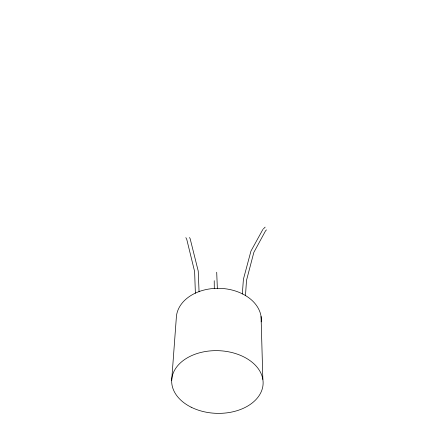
<?xml version="1.0" encoding="UTF-8"?>
<svg xmlns="http://www.w3.org/2000/svg" width="435" height="435" viewBox="0 0 435 435"><rect width="100%" height="100%" fill="white"/><g stroke="black" fill="none" stroke-linecap="round" stroke-linejoin="round"><path stroke-width="0.65" d="M245.47 295.756L246.504 280.379L253.85 252.382L265.535 230.86L266.481 229.887M242.338 294.022L243.404 279.27L250.941 251.104L262.843 229.479M171.689 380.364L176.316 317.806A42.521 30.956 1.7 0 1 220.806 288.378A42.521 30.956 1.7 0 1 261.234 321.878M263.305 229.011L265.165 227.124M189.524 237.51L190.144 238.695L198.235 271.087L199.067 291.809M185.848 237.624L186.767 239.397L194.624 271.565L195.38 293.261M216.701 272.228L217.353 288.4M261.065 316.457L262.854 379.407M214.227 280.705L214.297 288.748M191.144 407.193A45.74 31.347 2 0 0 262.952 385.579A45.74 31.347 2 0 0 198.11 353.22A45.74 31.347 2 0 0 191.144 407.193"/></g></svg>
